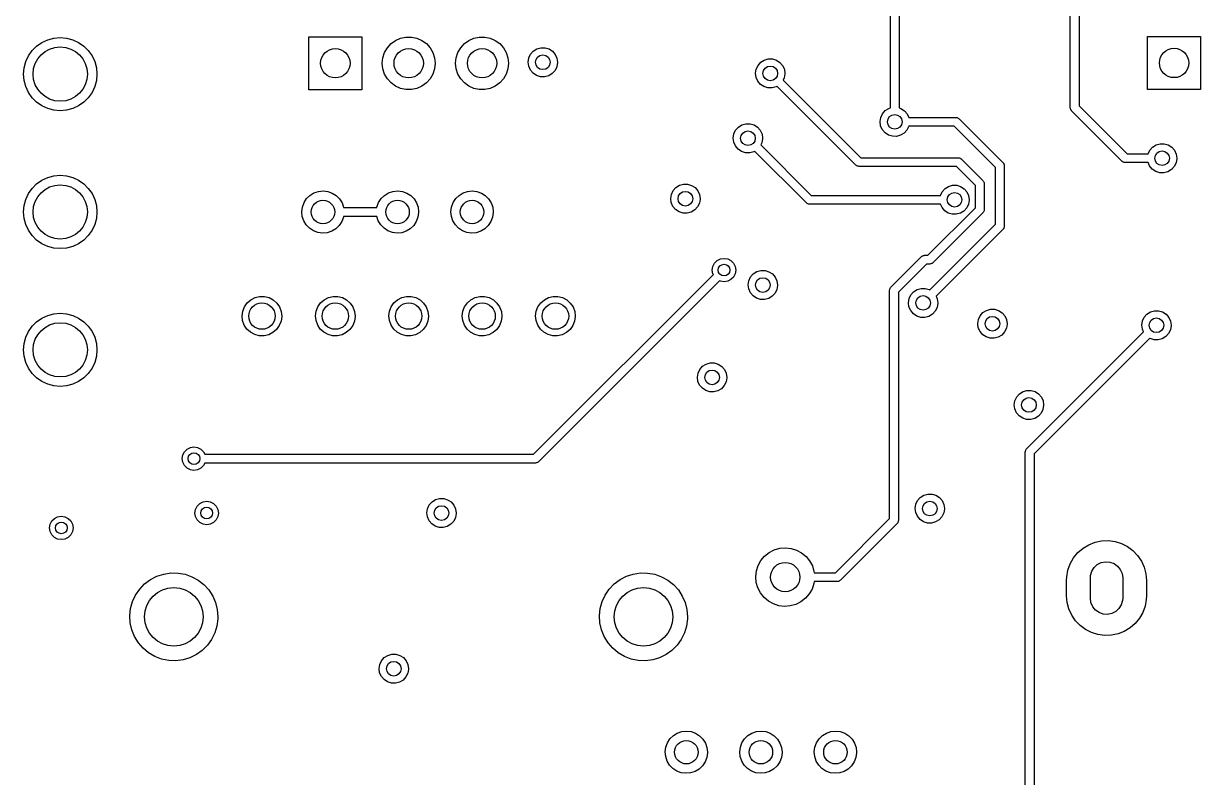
# Model space of a CAD drawing. Extents: x 74 to 207, y -143 to -33.
# Drawn here: x 99.27 to 139.37, y -113.26 to -87.56 of the extents above; entities that cross this region are included whole.
import ezdxf

# ---------------------------------------------------------------- set-up
doc = ezdxf.new("R2010")
doc.units = 0
doc.layers.add('BLACK', color=7, linetype='CONTINUOUS')

msp = doc.modelspace()

# ---------------------------------------------------------------- linework, layer by layer
at = {"layer": 'BLACK', "linetype": 'CONTINUOUS'}
for p, q in [((135.236, -84.1746), (135.236, -90.3655)), ((134.936, -90.4276), (134.936, -84.2367)), ((128.806, -90.4347), (128.806, -86.8285)), ((129.106, -86.7664), (129.106, -90.4348)), ((99.719, -88.3224), (99.8975, -88.1975)), ((99.8975, -88.1975), (100.095, -88.1054)), ((100.095, -88.1054), (100.305, -88.049)), ((100.305, -88.049), (100.522, -88.03)), ((100.522, -88.03), (100.74, -88.049)), ((100.74, -88.049), (100.95, -88.1054)), ((100.95, -88.1054), (101.147, -88.1975)), ((101.147, -88.1975), (101.326, -88.3224)), ((108.995, -89.81), (108.995, -88.01)), ((108.995, -88.01), (110.795, -88.01)), ((110.795, -88.01), (110.795, -89.81)), ((111.793, -88.2412), (111.945, -88.1306)), ((111.945, -88.1306), (112.117, -88.054)), ((112.117, -88.054), (112.301, -88.0149)), ((112.301, -88.0149), (112.489, -88.0149)), ((112.489, -88.0149), (112.673, -88.054)), ((112.673, -88.054), (112.845, -88.1306)), ((112.845, -88.1306), (112.997, -88.2412)), ((114.293, -88.2412), (114.445, -88.1306)), ((114.445, -88.1306), (114.617, -88.054)), ((114.617, -88.054), (114.801, -88.0149)), ((114.801, -88.0149), (114.989, -88.0149)), ((114.989, -88.0149), (115.173, -88.054)), ((115.173, -88.054), (115.345, -88.1306)), ((115.345, -88.1306), (115.497, -88.2412)), ((137.57, -89.8), (137.57, -88)), ((137.57, -88), (139.37, -88)), ((139.37, -88), (139.37, -89.8)), ((99.44, -88.655), (99.5649, -88.4765)), ((99.5649, -88.4765), (99.719, -88.3224)), ((101.326, -88.3224), (101.48, -88.4765)), ((101.48, -88.4765), (101.605, -88.655)), ((111.515, -88.7229), (111.573, -88.5439)), ((111.573, -88.5439), (111.667, -88.381)), ((111.667, -88.381), (111.793, -88.2412)), ((112.997, -88.2412), (113.123, -88.381)), ((113.123, -88.381), (113.217, -88.5439)), ((113.217, -88.5439), (113.275, -88.7229)), ((114.015, -88.7229), (114.073, -88.5439)), ((114.073, -88.5439), (114.167, -88.381)), ((114.167, -88.381), (114.293, -88.2412)), ((115.497, -88.2412), (115.623, -88.381)), ((115.623, -88.381), (115.717, -88.5439)), ((115.717, -88.5439), (115.775, -88.7229)), ((116.487, -88.7293), (116.548, -88.601)), ((116.548, -88.601), (116.641, -88.4947)), ((116.641, -88.4947), (116.761, -88.4191)), ((116.761, -88.4191), (116.898, -88.3801)), ((116.898, -88.3801), (117.039, -88.381)), ((117.039, -88.381), (117.175, -88.4216)), ((117.175, -88.4216), (117.294, -88.4987)), ((117.294, -88.4987), (117.387, -88.6061)), ((117.387, -88.6061), (117.445, -88.7352)), ((99.2915, -89.0629), (99.3479, -88.8525)), ((99.3479, -88.8525), (99.44, -88.655)), ((101.605, -88.655), (101.697, -88.8525)), ((101.697, -88.8525), (101.754, -89.0629)), ((111.495, -88.91), (111.515, -88.7229)), ((111.515, -89.0971), (111.495, -88.91)), ((113.275, -88.7229), (113.295, -88.91)), ((113.295, -88.91), (113.275, -89.0971)), ((113.995, -88.91), (114.015, -88.7229)), ((114.015, -89.0971), (113.995, -88.91)), ((115.775, -88.7229), (115.795, -88.91)), ((115.795, -88.91), (115.775, -89.0971)), ((116.465, -88.8694), (116.487, -88.7293)), ((116.484, -89.01), (116.465, -88.8694)), ((116.541, -89.1397), (116.484, -89.01)), ((117.465, -88.8877), (117.442, -89.0275)), ((117.445, -88.7352), (117.465, -88.8755)), ((117.465, -88.8755), (117.465, -88.8877)), ((124.236, -89.1094), (124.296, -88.9811)), ((124.296, -88.9811), (124.39, -88.8748)), ((124.39, -88.8748), (124.51, -88.7992)), ((124.51, -88.7992), (124.646, -88.7602)), ((124.646, -88.7602), (124.788, -88.7611)), ((124.788, -88.7611), (124.924, -88.8017)), ((124.924, -88.8017), (125.043, -88.8788)), ((125.043, -88.8788), (125.135, -88.9862)), ((125.135, -88.9862), (125.194, -89.1153)), ((99.2725, -89.28), (99.2915, -89.0629)), ((99.2915, -89.4971), (99.2725, -89.28)), ((101.754, -89.0629), (101.772, -89.28)), ((101.772, -89.28), (101.754, -89.4971)), ((111.573, -89.2761), (111.515, -89.0971)), ((111.667, -89.439), (111.573, -89.2761)), ((113.217, -89.2761), (113.123, -89.439)), ((113.275, -89.0971), (113.217, -89.2761)), ((114.073, -89.2761), (114.015, -89.0971)), ((114.167, -89.439), (114.073, -89.2761)), ((115.717, -89.2761), (115.623, -89.439)), ((115.775, -89.0971), (115.717, -89.2761)), ((116.632, -89.2482), (116.541, -89.1397)), ((116.75, -89.3268), (116.632, -89.2482)), ((116.885, -89.3691), (116.75, -89.3268)), ((117.027, -89.3717), (116.885, -89.3691)), ((117.164, -89.3344), (117.027, -89.3717)), ((117.285, -89.2602), (117.164, -89.3344)), ((117.38, -89.1551), (117.285, -89.2602)), ((117.442, -89.0275), (117.38, -89.1551)), ((124.214, -89.2495), (124.236, -89.1094)), ((124.232, -89.3901), (124.214, -89.2495)), ((124.29, -89.5198), (124.232, -89.3901)), ((125.19, -89.4076), (125.154, -89.4832)), ((125.214, -89.2678), (125.19, -89.4076)), ((125.194, -89.1153), (125.214, -89.2556)), ((125.214, -89.2556), (125.214, -89.2678)), ((99.3479, -89.7075), (99.2915, -89.4971)), ((99.44, -89.905), (99.3479, -89.7075)), ((101.697, -89.7075), (101.605, -89.905)), ((101.754, -89.4971), (101.697, -89.7075)), ((110.795, -89.81), (108.995, -89.81)), ((111.793, -89.5788), (111.667, -89.439)), ((111.945, -89.6894), (111.793, -89.5788)), ((112.117, -89.766), (111.945, -89.6894)), ((112.301, -89.8051), (112.117, -89.766)), ((112.489, -89.8051), (112.301, -89.8051)), ((112.673, -89.766), (112.489, -89.8051)), ((112.845, -89.6894), (112.673, -89.766)), ((112.997, -89.5788), (112.845, -89.6894)), ((113.123, -89.439), (112.997, -89.5788)), ((114.293, -89.5788), (114.167, -89.439)), ((114.445, -89.6894), (114.293, -89.5788)), ((114.617, -89.766), (114.445, -89.6894)), ((114.801, -89.8051), (114.617, -89.766)), ((114.989, -89.8051), (114.801, -89.8051)), ((115.173, -89.766), (114.989, -89.8051)), ((115.345, -89.6894), (115.173, -89.766)), ((115.497, -89.5788), (115.345, -89.6894)), ((115.623, -89.439), (115.497, -89.5788)), ((124.381, -89.6283), (124.29, -89.5198)), ((124.499, -89.7069), (124.381, -89.6283)), ((124.634, -89.7492), (124.499, -89.7069)), ((124.776, -89.7518), (124.634, -89.7492)), ((124.913, -89.7145), (124.776, -89.7518)), ((124.942, -89.6962), (124.913, -89.7145)), ((127.631, -92.3843), (124.942, -89.6962)), ((125.154, -89.4832), (127.799, -92.1282)), ((139.37, -89.8), (137.57, -89.8)), ((99.5649, -90.0835), (99.44, -89.905)), ((99.719, -90.2376), (99.5649, -90.0835)), ((101.48, -90.0835), (101.326, -90.2376)), ((101.605, -89.905), (101.48, -90.0835)), ((99.8975, -90.3625), (99.719, -90.2376)), ((100.095, -90.4546), (99.8975, -90.3625)), ((100.305, -90.511), (100.095, -90.4546)), ((100.522, -90.53), (100.305, -90.511)), ((100.74, -90.511), (100.522, -90.53)), ((100.95, -90.4546), (100.74, -90.511)), ((101.147, -90.3625), (100.95, -90.4546)), ((101.326, -90.2376), (101.147, -90.3625)), ((128.538, -90.6321), (128.632, -90.5258)), ((128.632, -90.5258), (128.752, -90.4502)), ((128.752, -90.4502), (128.806, -90.4347)), ((129.106, -90.4348), (129.166, -90.4527)), ((129.166, -90.4527), (129.284, -90.5298)), ((129.284, -90.5298), (129.377, -90.6372)), ((134.942, -90.4467), (134.936, -90.4276)), ((134.942, -90.4664), (134.942, -90.4467)), ((134.951, -90.4835), (134.942, -90.4664)), ((134.957, -90.5026), (134.951, -90.4835)), ((134.971, -90.5166), (134.957, -90.5026)), ((134.98, -90.5337), (134.971, -90.5166)), ((136.7, -92.2534), (134.98, -90.5337)), ((135.236, -90.3655), (136.868, -91.9973)), ((123.628, -91.0846), (123.748, -91.009)), ((123.748, -91.009), (123.884, -90.97)), ((123.884, -90.97), (124.026, -90.9709)), ((124.026, -90.9709), (124.162, -91.0115)), ((124.162, -91.0115), (124.281, -91.0886)), ((128.456, -90.9005), (128.478, -90.7604)), ((128.474, -91.0411), (128.456, -90.9005)), ((128.478, -90.7604), (128.538, -90.6321)), ((129.377, -90.6372), (129.431, -90.7566)), ((129.431, -90.7566), (131.039, -90.7566)), ((131.039, -90.7566), (131.058, -90.7617)), ((131.058, -90.7617), (131.077, -90.7617)), ((131.077, -90.7617), (131.095, -90.7716)), ((131.095, -90.7716), (131.114, -90.7767)), ((131.114, -90.7767), (131.128, -90.7907)), ((131.128, -90.7907), (131.145, -90.8005)), ((131.145, -90.8005), (132.643, -92.2991)), ((123.452, -91.4593), (123.474, -91.3192)), ((123.474, -91.3192), (123.534, -91.1909)), ((123.534, -91.1909), (123.628, -91.0846)), ((124.281, -91.0886), (124.373, -91.196)), ((124.373, -91.196), (124.432, -91.3251)), ((124.432, -91.3251), (124.452, -91.4654)), ((128.531, -91.1708), (128.474, -91.0411)), ((128.623, -91.2793), (128.531, -91.1708)), ((128.741, -91.3579), (128.623, -91.2793)), ((128.876, -91.4002), (128.741, -91.3579)), ((129.018, -91.4028), (128.876, -91.4002)), ((129.154, -91.3655), (129.018, -91.4028)), ((129.275, -91.2913), (129.154, -91.3655)), ((129.37, -91.1862), (129.275, -91.2913)), ((129.432, -91.0586), (129.37, -91.1862)), ((130.976, -91.0566), (129.432, -91.0566)), ((129.432, -91.0566), (129.432, -91.0586)), ((132.387, -92.4673), (130.976, -91.0566)), ((123.47, -91.5999), (123.452, -91.4593)), ((123.528, -91.7296), (123.47, -91.5999)), ((123.619, -91.8381), (123.528, -91.7296)), ((124.428, -91.6174), (124.392, -91.693)), ((124.392, -91.693), (126.112, -93.4132)), ((124.452, -91.4776), (124.428, -91.6174)), ((124.452, -91.4654), (124.452, -91.4776)), ((137.645, -91.8728), (137.739, -91.7666)), ((137.739, -91.7666), (137.859, -91.6909)), ((137.859, -91.6909), (137.995, -91.652)), ((137.995, -91.652), (138.137, -91.6528)), ((138.137, -91.6528), (138.273, -91.6935)), ((138.273, -91.6935), (138.392, -91.7706)), ((138.392, -91.7706), (138.484, -91.878)), ((123.737, -91.9167), (123.619, -91.8381)), ((123.872, -91.959), (123.737, -91.9167)), ((124.014, -91.9616), (123.872, -91.959)), ((124.151, -91.9243), (124.014, -91.9616)), ((124.18, -91.906), (124.151, -91.9243)), ((125.944, -93.6693), (124.18, -91.906)), ((127.799, -92.1282), (131.115, -92.1282)), ((131.115, -92.1282), (131.134, -92.1333)), ((131.134, -92.1333), (131.154, -92.1333)), ((131.154, -92.1333), (131.171, -92.1432)), ((131.171, -92.1432), (131.19, -92.1483)), ((131.19, -92.1483), (131.204, -92.1623)), ((131.204, -92.1623), (131.221, -92.1721)), ((131.221, -92.1721), (131.957, -92.9087)), ((136.868, -91.9973), (137.587, -91.9973)), ((137.587, -91.9973), (137.645, -91.8728)), ((138.484, -91.878), (138.543, -92.007)), ((138.563, -92.1596), (138.539, -92.2994)), ((138.543, -92.007), (138.563, -92.1473)), ((138.563, -92.1473), (138.563, -92.1596)), ((127.648, -92.3941), (127.631, -92.3843)), ((127.662, -92.4081), (127.648, -92.3941)), ((127.681, -92.4132), (127.662, -92.4081)), ((127.698, -92.4231), (127.681, -92.4132)), ((127.718, -92.4231), (127.698, -92.4231)), ((127.737, -92.4282), (127.718, -92.4231)), ((131.053, -92.4282), (127.737, -92.4282)), ((131.701, -93.0769), (131.053, -92.4282)), ((132.387, -94.4005), (132.387, -92.4673)), ((132.643, -92.2991), (132.653, -92.3162)), ((132.653, -92.3162), (132.667, -92.3302)), ((132.667, -92.3302), (132.672, -92.3493)), ((132.672, -92.3493), (132.682, -92.3664)), ((132.682, -92.3664), (132.682, -92.3861)), ((132.682, -92.3861), (132.687, -92.4052)), ((132.687, -92.4052), (132.687, -94.4626)), ((136.717, -92.2633), (136.7, -92.2534)), ((136.731, -92.2772), (136.717, -92.2633)), ((136.75, -92.2824), (136.731, -92.2772)), ((136.767, -92.2922), (136.75, -92.2824)), ((136.787, -92.2922), (136.767, -92.2922)), ((136.806, -92.2973), (136.787, -92.2922)), ((137.588, -92.2973), (136.806, -92.2973)), ((137.638, -92.4116), (137.588, -92.2973)), ((137.73, -92.5201), (137.638, -92.4116)), ((137.848, -92.5986), (137.73, -92.5201)), ((137.983, -92.6409), (137.848, -92.5986)), ((138.262, -92.6062), (138.125, -92.6435)), ((138.382, -92.532), (138.262, -92.6062)), ((138.477, -92.4269), (138.382, -92.532)), ((138.539, -92.2994), (138.477, -92.4269)), ((99.5649, -93.1765), (99.719, -93.0224)), ((99.719, -93.0224), (99.8975, -92.8975)), ((99.8975, -92.8975), (100.095, -92.8054)), ((100.095, -92.8054), (100.305, -92.749)), ((100.305, -92.749), (100.522, -92.73)), ((100.522, -92.73), (100.74, -92.749)), ((100.74, -92.749), (100.95, -92.8054)), ((100.95, -92.8054), (101.147, -92.8975)), ((101.147, -92.8975), (101.326, -93.0224)), ((101.326, -93.0224), (101.48, -93.1765)), ((131.957, -92.9087), (131.967, -92.9258)), ((131.967, -92.9258), (131.981, -92.9398)), ((131.981, -92.9398), (131.986, -92.9589)), ((131.986, -92.9589), (131.996, -92.976)), ((131.996, -92.976), (131.996, -92.9957)), ((131.996, -92.9957), (132.001, -93.0148)), ((132.001, -93.0148), (132.001, -93.9038)), ((138.125, -92.6435), (137.983, -92.6409)), ((99.3479, -93.5525), (99.44, -93.355)), ((99.44, -93.355), (99.5649, -93.1765)), ((101.48, -93.1765), (101.605, -93.355)), ((101.605, -93.355), (101.697, -93.5525)), ((108.916, -93.5249), (109.031, -93.4126)), ((109.031, -93.4126), (109.167, -93.3285)), ((109.167, -93.3285), (109.319, -93.2768)), ((109.319, -93.2768), (109.479, -93.26)), ((109.479, -93.26), (109.638, -93.279)), ((109.638, -93.279), (109.79, -93.3329)), ((109.79, -93.3329), (109.925, -93.4189)), ((109.925, -93.4189), (110.038, -93.5328)), ((111.456, -93.5249), (111.571, -93.4126)), ((111.571, -93.4126), (111.707, -93.3285)), ((111.707, -93.3285), (111.859, -93.2768)), ((111.859, -93.2768), (112.019, -93.26)), ((112.019, -93.26), (112.178, -93.279)), ((112.178, -93.279), (112.33, -93.3329)), ((112.33, -93.3329), (112.465, -93.4189)), ((112.465, -93.4189), (112.578, -93.5328)), ((113.996, -93.5249), (114.111, -93.4126)), ((114.111, -93.4126), (114.247, -93.3285)), ((114.247, -93.3285), (114.399, -93.2768)), ((114.399, -93.2768), (114.559, -93.26)), ((114.559, -93.26), (114.718, -93.279)), ((114.718, -93.279), (114.87, -93.3329)), ((114.87, -93.3329), (115.005, -93.4189)), ((115.005, -93.4189), (115.118, -93.5328)), ((121.321, -93.5204), (121.343, -93.3803)), ((121.343, -93.3803), (121.403, -93.252)), ((121.403, -93.252), (121.497, -93.1457)), ((121.497, -93.1457), (121.617, -93.0701)), ((121.617, -93.0701), (121.753, -93.0311)), ((121.753, -93.0311), (121.895, -93.032)), ((121.895, -93.032), (122.031, -93.0726)), ((122.031, -93.0726), (122.15, -93.1497)), ((122.15, -93.1497), (122.242, -93.2571)), ((122.242, -93.2571), (122.301, -93.3862)), ((122.301, -93.3862), (122.321, -93.5265)), ((126.112, -93.4132), (130.514, -93.4132)), ((130.514, -93.4132), (130.573, -93.2887)), ((130.573, -93.2887), (130.667, -93.1824)), ((130.667, -93.1824), (130.786, -93.1068)), ((130.786, -93.1068), (130.923, -93.0678)), ((130.923, -93.0678), (131.065, -93.0687)), ((131.065, -93.0687), (131.2, -93.1093)), ((131.2, -93.1093), (131.319, -93.1864)), ((131.319, -93.1864), (131.412, -93.2938)), ((131.412, -93.2938), (131.471, -93.4229)), ((131.471, -93.4229), (131.491, -93.5632)), ((131.701, -93.8417), (131.701, -93.0769)), ((99.2725, -93.98), (99.2915, -93.7629)), ((99.2915, -93.7629), (99.3479, -93.5525)), ((101.697, -93.5525), (101.754, -93.7629)), ((101.754, -93.7629), (101.772, -93.98)), ((108.754, -93.9699), (108.774, -93.8107)), ((108.774, -93.8107), (108.829, -93.6599)), ((108.829, -93.6599), (108.916, -93.5249)), ((110.038, -93.5328), (110.123, -93.6689)), ((110.123, -93.6689), (110.176, -93.8205)), ((110.176, -93.8205), (110.177, -93.83)), ((111.312, -93.83), (111.314, -93.8107)), ((111.314, -93.8107), (111.369, -93.6599)), ((111.369, -93.6599), (111.456, -93.5249)), ((112.578, -93.5328), (112.663, -93.6689)), ((112.663, -93.6689), (112.716, -93.8205)), ((112.716, -93.8205), (112.734, -93.98)), ((113.834, -93.9699), (113.854, -93.8107)), ((113.854, -93.8107), (113.909, -93.6599)), ((113.909, -93.6599), (113.996, -93.5249)), ((115.118, -93.5328), (115.203, -93.6689)), ((115.203, -93.6689), (115.256, -93.8205)), ((115.256, -93.8205), (115.274, -93.98)), ((121.339, -93.661), (121.321, -93.5204)), ((121.397, -93.7907), (121.339, -93.661)), ((121.488, -93.8992), (121.397, -93.7907)), ((122.236, -93.8061), (122.14, -93.9112)), ((122.297, -93.6785), (122.236, -93.8061)), ((122.321, -93.5387), (122.297, -93.6785)), ((122.321, -93.5265), (122.321, -93.5387)), ((125.961, -93.6791), (125.944, -93.6693)), ((125.975, -93.6931), (125.961, -93.6791)), ((125.994, -93.6982), (125.975, -93.6931)), ((126.011, -93.7081), (125.994, -93.6982)), ((126.031, -93.7081), (126.011, -93.7081)), ((126.05, -93.7132), (126.031, -93.7081)), ((130.516, -93.7132), (126.05, -93.7132)), ((130.566, -93.8274), (130.516, -93.7132)), ((130.657, -93.9359), (130.566, -93.8274)), ((131.467, -93.7152), (131.405, -93.8428)), ((131.49, -93.5754), (131.467, -93.7152)), ((131.491, -93.5632), (131.49, -93.5754)), ((99.2915, -94.1971), (99.2725, -93.98)), ((99.3479, -94.4075), (99.2915, -94.1971)), ((101.754, -94.1971), (101.697, -94.4075)), ((101.772, -93.98), (101.754, -94.1971)), ((108.77, -94.1297), (108.754, -93.9699)), ((108.82, -94.282), (108.77, -94.1297)), ((110.171, -94.1591), (110.114, -94.3091)), ((110.175, -94.13), (110.171, -94.1591)), ((111.31, -94.13), (110.175, -94.13)), ((110.177, -93.83), (111.312, -93.83)), ((111.36, -94.282), (111.31, -94.13)), ((112.711, -94.1591), (112.654, -94.3091)), ((112.734, -94.0001), (112.711, -94.1591)), ((112.734, -93.98), (112.734, -94.0001)), ((113.85, -94.1297), (113.834, -93.9699)), ((113.9, -94.282), (113.85, -94.1297)), ((115.251, -94.1591), (115.194, -94.3091)), ((115.274, -94.0001), (115.251, -94.1591)), ((115.274, -93.98), (115.274, -94.0001)), ((121.606, -93.9778), (121.488, -93.8992)), ((121.741, -94.0201), (121.606, -93.9778)), ((121.883, -94.0227), (121.741, -94.0201)), ((122.02, -93.9854), (121.883, -94.0227)), ((122.14, -93.9112), (122.02, -93.9854)), ((130.087, -95.4556), (131.701, -93.8417)), ((131.957, -94.0099), (130.256, -95.7117)), ((130.775, -94.0145), (130.657, -93.9359)), ((130.911, -94.0568), (130.775, -94.0145)), ((131.052, -94.0594), (130.911, -94.0568)), ((131.189, -94.0221), (131.052, -94.0594)), ((131.31, -93.9479), (131.189, -94.0221)), ((131.405, -93.8428), (131.31, -93.9479)), ((131.967, -93.9928), (131.957, -94.0099)), ((131.981, -93.9788), (131.967, -93.9928)), ((131.986, -93.9597), (131.981, -93.9788)), ((131.996, -93.9426), (131.986, -93.9597)), ((132.001, -93.9038), (131.996, -93.9229)), ((131.996, -93.9229), (131.996, -93.9426)), ((99.44, -94.605), (99.3479, -94.4075)), ((99.5649, -94.7835), (99.44, -94.605)), ((101.605, -94.605), (101.48, -94.7835)), ((101.697, -94.4075), (101.605, -94.605)), ((108.904, -94.4193), (108.82, -94.282)), ((109.015, -94.5348), (108.904, -94.4193)), ((109.149, -94.6227), (109.015, -94.5348)), ((109.3, -94.6786), (109.149, -94.6227)), ((109.909, -94.5535), (109.771, -94.6357)), ((110.026, -94.4428), (109.909, -94.5535)), ((110.114, -94.3091), (110.026, -94.4428)), ((111.444, -94.4193), (111.36, -94.282)), ((111.555, -94.5348), (111.444, -94.4193)), ((111.689, -94.6227), (111.555, -94.5348)), ((111.84, -94.6786), (111.689, -94.6227)), ((112.449, -94.5535), (112.311, -94.6357)), ((112.566, -94.4428), (112.449, -94.5535)), ((112.654, -94.3091), (112.566, -94.4428)), ((113.984, -94.4193), (113.9, -94.282)), ((114.095, -94.5348), (113.984, -94.4193)), ((114.229, -94.6227), (114.095, -94.5348)), ((114.38, -94.6786), (114.229, -94.6227)), ((114.989, -94.5535), (114.851, -94.6357)), ((115.106, -94.4428), (114.989, -94.5535)), ((115.194, -94.3091), (115.106, -94.4428)), ((130.15, -96.6375), (132.387, -94.4005)), ((132.643, -94.5687), (130.361, -96.8509)), ((132.653, -94.5516), (132.643, -94.5687)), ((132.667, -94.5376), (132.653, -94.5516)), ((132.672, -94.5185), (132.667, -94.5376)), ((132.682, -94.5014), (132.672, -94.5185)), ((132.687, -94.4626), (132.682, -94.4817)), ((132.682, -94.4817), (132.682, -94.5014)), ((99.719, -94.9376), (99.5649, -94.7835)), ((99.8975, -95.0625), (99.719, -94.9376)), ((101.326, -94.9376), (101.147, -95.0625)), ((101.48, -94.7835), (101.326, -94.9376)), ((109.459, -94.6998), (109.3, -94.6786)), ((109.619, -94.6853), (109.459, -94.6998)), ((109.771, -94.6357), (109.619, -94.6853)), ((111.999, -94.6998), (111.84, -94.6786)), ((112.159, -94.6853), (111.999, -94.6998)), ((112.311, -94.6357), (112.159, -94.6853)), ((114.539, -94.6998), (114.38, -94.6786)), ((114.699, -94.6853), (114.539, -94.6998)), ((114.851, -94.6357), (114.699, -94.6853)), ((100.095, -95.1546), (99.8975, -95.0625)), ((100.305, -95.211), (100.095, -95.1546)), ((100.522, -95.23), (100.305, -95.211)), ((100.74, -95.211), (100.522, -95.23)), ((100.95, -95.1546), (100.74, -95.211)), ((101.147, -95.0625), (100.95, -95.1546)), ((122.759, -95.8376), (122.816, -95.7261)), ((122.816, -95.7261), (122.904, -95.6376)), ((122.904, -95.6376), (123.016, -95.5808)), ((123.016, -95.5808), (123.139, -95.5612)), ((123.139, -95.5612), (123.263, -95.5808)), ((123.263, -95.5808), (123.374, -95.6376)), ((123.374, -95.6376), (123.463, -95.7261)), ((123.463, -95.7261), (123.52, -95.8376)), ((128.824, -96.5409), (129.866, -95.4995)), ((130.034, -95.7556), (129.08, -96.7091)), ((129.866, -95.4995), (129.883, -95.4897)), ((129.883, -95.4897), (129.897, -95.4757)), ((129.897, -95.4757), (129.916, -95.4706)), ((129.916, -95.4706), (129.933, -95.4607)), ((129.933, -95.4607), (129.953, -95.4607)), ((129.953, -95.4607), (129.972, -95.4556)), ((129.972, -95.4556), (130.087, -95.4556)), ((130.15, -95.7556), (130.034, -95.7556)), ((130.169, -95.7505), (130.15, -95.7556)), ((130.188, -95.7505), (130.169, -95.7505)), ((130.206, -95.7406), (130.188, -95.7505)), ((130.225, -95.7355), (130.206, -95.7406)), ((130.239, -95.7215), (130.225, -95.7355)), ((130.256, -95.7117), (130.239, -95.7215)), ((116.651, -102.237), (122.774, -96.1144)), ((122.739, -95.9612), (122.759, -95.8376)), ((122.759, -96.0848), (122.739, -95.9612)), ((122.774, -96.1144), (122.759, -96.0848)), ((123.463, -96.1963), (123.374, -96.2848)), ((123.52, -96.0848), (123.463, -96.1963)), ((123.52, -95.8376), (123.539, -95.9612)), ((123.539, -95.9612), (123.52, -96.0848)), ((123.982, -96.323), (124.042, -96.1947)), ((124.042, -96.1947), (124.136, -96.0884)), ((124.136, -96.0884), (124.256, -96.0128)), ((124.256, -96.0128), (124.392, -95.9738)), ((124.392, -95.9738), (124.534, -95.9747)), ((124.534, -95.9747), (124.67, -96.0153)), ((124.67, -96.0153), (124.789, -96.0924)), ((124.789, -96.0924), (124.881, -96.1998)), ((124.881, -96.1998), (124.94, -96.3289)), ((122.986, -96.3265), (116.819, -102.493)), ((123.016, -96.3416), (122.986, -96.3265)), ((123.139, -96.3612), (123.016, -96.3416)), ((123.263, -96.3416), (123.139, -96.3612)), ((123.374, -96.2848), (123.263, -96.3416)), ((123.96, -96.4631), (123.982, -96.323)), ((123.978, -96.6037), (123.96, -96.4631)), ((124.036, -96.7334), (123.978, -96.6037)), ((124.936, -96.6212), (124.875, -96.7488)), ((124.96, -96.4814), (124.936, -96.6212)), ((124.94, -96.3289), (124.96, -96.4692)), ((124.96, -96.4692), (124.96, -96.4814)), ((128.78, -96.647), (128.786, -96.6279)), ((128.786, -96.6082), (128.795, -96.5911)), ((128.786, -96.6279), (128.786, -96.6082)), ((128.795, -96.5911), (128.8, -96.572)), ((128.8, -96.572), (128.814, -96.558)), ((128.814, -96.558), (128.824, -96.5409)), ((129.597, -96.698), (129.717, -96.6224)), ((129.717, -96.6224), (129.853, -96.5834)), ((129.853, -96.5834), (129.995, -96.5843)), ((129.995, -96.5843), (130.131, -96.6249)), ((130.131, -96.6249), (130.15, -96.6375)), ((106.893, -97.0783), (107.016, -96.9717)), ((107.016, -96.9717), (107.16, -96.8973)), ((107.16, -96.8973), (107.317, -96.8595)), ((107.317, -96.8595), (107.48, -96.8603)), ((107.48, -96.8603), (107.637, -96.8998)), ((107.637, -96.8998), (107.78, -96.9757)), ((107.78, -96.9757), (107.901, -97.0836)), ((109.393, -97.0783), (109.516, -96.9717)), ((109.516, -96.9717), (109.66, -96.8973)), ((109.66, -96.8973), (109.817, -96.8595)), ((109.817, -96.8595), (109.98, -96.8603)), ((109.98, -96.8603), (110.137, -96.8998)), ((110.137, -96.8998), (110.28, -96.9757)), ((110.28, -96.9757), (110.401, -97.0836)), ((111.893, -97.0783), (112.016, -96.9717)), ((112.016, -96.9717), (112.16, -96.8973)), ((112.16, -96.8973), (112.317, -96.8595)), ((112.317, -96.8595), (112.48, -96.8603)), ((112.48, -96.8603), (112.637, -96.8998)), ((112.637, -96.8998), (112.78, -96.9757)), ((112.78, -96.9757), (112.901, -97.0836)), ((114.393, -97.0783), (114.516, -96.9717)), ((114.516, -96.9717), (114.66, -96.8973)), ((114.66, -96.8973), (114.817, -96.8595)), ((114.817, -96.8595), (114.98, -96.8603)), ((114.98, -96.8603), (115.137, -96.8998)), ((115.137, -96.8998), (115.28, -96.9757)), ((115.28, -96.9757), (115.401, -97.0836)), ((116.893, -97.0783), (117.016, -96.9717)), ((117.016, -96.9717), (117.16, -96.8973)), ((117.16, -96.8973), (117.317, -96.8595)), ((117.317, -96.8595), (117.48, -96.8603)), ((117.48, -96.8603), (117.637, -96.8998)), ((117.637, -96.8998), (117.78, -96.9757)), ((117.78, -96.9757), (117.901, -97.0836)), ((124.127, -96.8419), (124.036, -96.7334)), ((124.245, -96.9205), (124.127, -96.8419)), ((124.38, -96.9628), (124.245, -96.9205)), ((124.522, -96.9654), (124.38, -96.9628)), ((124.659, -96.9281), (124.522, -96.9654)), ((124.779, -96.8539), (124.659, -96.9281)), ((124.875, -96.7488), (124.779, -96.8539)), ((128.78, -104.433), (128.78, -96.647)), ((129.08, -96.7091), (129.08, -104.496)), ((129.421, -97.0727), (129.443, -96.9326)), ((129.443, -96.9326), (129.503, -96.8043)), ((129.503, -96.8043), (129.597, -96.698)), ((130.361, -96.8509), (130.401, -96.9385)), ((130.401, -96.9385), (130.421, -97.0788)), ((100.305, -97.449), (100.522, -97.43)), ((100.522, -97.43), (100.74, -97.449)), ((106.72, -97.5229), (106.741, -97.3621)), ((106.741, -97.3621), (106.8, -97.211)), ((106.8, -97.211), (106.893, -97.0783)), ((107.901, -97.0836), (107.993, -97.2173)), ((107.993, -97.2173), (108.051, -97.369)), ((108.051, -97.369), (108.07, -97.53)), ((109.22, -97.5229), (109.241, -97.3621)), ((109.241, -97.3621), (109.3, -97.211)), ((109.3, -97.211), (109.393, -97.0783)), ((110.401, -97.0836), (110.493, -97.2173)), ((110.493, -97.2173), (110.551, -97.369)), ((110.551, -97.369), (110.57, -97.53)), ((111.72, -97.5229), (111.741, -97.3621)), ((111.741, -97.3621), (111.8, -97.211)), ((111.8, -97.211), (111.893, -97.0783)), ((112.901, -97.0836), (112.993, -97.2173)), ((112.993, -97.2173), (113.051, -97.369)), ((113.051, -97.369), (113.07, -97.53)), ((114.22, -97.5229), (114.241, -97.3621)), ((114.241, -97.3621), (114.3, -97.211)), ((114.3, -97.211), (114.393, -97.0783)), ((115.401, -97.0836), (115.493, -97.2173)), ((115.493, -97.2173), (115.551, -97.369)), ((115.551, -97.369), (115.57, -97.53)), ((116.72, -97.5229), (116.741, -97.3621)), ((116.741, -97.3621), (116.8, -97.211)), ((116.8, -97.211), (116.893, -97.0783)), ((117.901, -97.0836), (117.993, -97.2173)), ((117.993, -97.2173), (118.051, -97.369)), ((118.051, -97.369), (118.07, -97.53)), ((129.439, -97.2133), (129.421, -97.0727)), ((129.497, -97.343), (129.439, -97.2133)), ((129.588, -97.4515), (129.497, -97.343)), ((130.336, -97.3584), (130.24, -97.4635)), ((130.397, -97.2308), (130.336, -97.3584)), ((130.421, -97.091), (130.397, -97.2308)), ((130.421, -97.0788), (130.421, -97.091)), ((131.865, -97.5155), (131.959, -97.4092)), ((131.959, -97.4092), (132.079, -97.3336)), ((132.079, -97.3336), (132.215, -97.2946)), ((132.215, -97.2946), (132.357, -97.2955)), ((132.357, -97.2955), (132.493, -97.3361)), ((132.493, -97.3361), (132.612, -97.4132)), ((132.612, -97.4132), (132.704, -97.5206)), ((137.547, -97.46), (137.667, -97.3844)), ((137.667, -97.3844), (137.803, -97.3454)), ((137.803, -97.3454), (137.945, -97.3463)), ((137.945, -97.3463), (138.081, -97.3869)), ((138.081, -97.3869), (138.2, -97.464)), ((99.5649, -97.8765), (99.719, -97.7224)), ((99.719, -97.7224), (99.8975, -97.5975)), ((99.8975, -97.5975), (100.095, -97.5054)), ((100.095, -97.5054), (100.305, -97.449)), ((100.74, -97.449), (100.95, -97.5054)), ((100.95, -97.5054), (101.147, -97.5975)), ((101.147, -97.5975), (101.326, -97.7224)), ((101.326, -97.7224), (101.48, -97.8765)), ((106.738, -97.6841), (106.72, -97.5229)), ((106.794, -97.8364), (106.738, -97.6841)), ((106.884, -97.9711), (106.794, -97.8364)), ((108.047, -97.7047), (107.987, -97.8552)), ((108.07, -97.5441), (108.047, -97.7047)), ((108.07, -97.53), (108.07, -97.5441)), ((109.238, -97.6841), (109.22, -97.5229)), ((109.294, -97.8364), (109.238, -97.6841)), ((109.384, -97.9711), (109.294, -97.8364)), ((110.547, -97.7047), (110.487, -97.8552)), ((110.57, -97.5441), (110.547, -97.7047)), ((110.57, -97.53), (110.57, -97.5441)), ((111.738, -97.6841), (111.72, -97.5229)), ((111.794, -97.8364), (111.738, -97.6841)), ((111.884, -97.9711), (111.794, -97.8364)), ((113.047, -97.7047), (112.987, -97.8552)), ((113.07, -97.5441), (113.047, -97.7047)), ((113.07, -97.53), (113.07, -97.5441)), ((114.238, -97.6841), (114.22, -97.5229)), ((114.294, -97.8364), (114.238, -97.6841)), ((114.384, -97.9711), (114.294, -97.8364)), ((115.547, -97.7047), (115.487, -97.8552)), ((115.57, -97.5441), (115.547, -97.7047)), ((115.57, -97.53), (115.57, -97.5441)), ((116.738, -97.6841), (116.72, -97.5229)), ((116.794, -97.8364), (116.738, -97.6841)), ((116.884, -97.9711), (116.794, -97.8364)), ((118.047, -97.7047), (117.987, -97.8552)), ((118.07, -97.5441), (118.047, -97.7047)), ((118.07, -97.53), (118.07, -97.5441)), ((129.706, -97.5301), (129.588, -97.4515)), ((129.841, -97.5724), (129.706, -97.5301)), ((129.983, -97.575), (129.841, -97.5724)), ((130.12, -97.5377), (129.983, -97.575)), ((130.24, -97.4635), (130.12, -97.5377)), ((131.783, -97.7839), (131.805, -97.6438)), ((131.802, -97.9245), (131.783, -97.7839)), ((131.805, -97.6438), (131.865, -97.5155)), ((132.704, -97.5206), (132.763, -97.6497)), ((132.783, -97.8022), (132.76, -97.942)), ((132.763, -97.6497), (132.783, -97.79)), ((132.783, -97.79), (132.783, -97.8022)), ((137.371, -97.8347), (137.393, -97.6946)), ((137.39, -97.9753), (137.371, -97.8347)), ((137.393, -97.6946), (137.453, -97.5663)), ((137.453, -97.5663), (137.547, -97.46)), ((138.2, -97.464), (138.292, -97.5714)), ((138.292, -97.5714), (138.351, -97.7005)), ((138.351, -97.7005), (138.371, -97.8408)), ((99.3479, -98.2525), (99.44, -98.055)), ((99.44, -98.055), (99.5649, -97.8765)), ((101.48, -97.8765), (101.605, -98.055)), ((101.605, -98.055), (101.697, -98.2525)), ((107.004, -98.0802), (106.884, -97.9711)), ((107.147, -98.1576), (107.004, -98.0802)), ((107.303, -98.1988), (107.147, -98.1576)), ((107.466, -98.2013), (107.303, -98.1988)), ((107.624, -98.1651), (107.466, -98.2013)), ((107.769, -98.0922), (107.624, -98.1651)), ((107.892, -97.9869), (107.769, -98.0922)), ((107.987, -97.8552), (107.892, -97.9869)), ((109.504, -98.0802), (109.384, -97.9711)), ((109.647, -98.1576), (109.504, -98.0802)), ((109.803, -98.1988), (109.647, -98.1576)), ((109.966, -98.2013), (109.803, -98.1988)), ((110.124, -98.1651), (109.966, -98.2013)), ((110.269, -98.0922), (110.124, -98.1651)), ((110.392, -97.9869), (110.269, -98.0922)), ((110.487, -97.8552), (110.392, -97.9869)), ((112.004, -98.0802), (111.884, -97.9711)), ((112.147, -98.1576), (112.004, -98.0802)), ((112.303, -98.1988), (112.147, -98.1576)), ((112.466, -98.2013), (112.303, -98.1988)), ((112.624, -98.1651), (112.466, -98.2013)), ((112.769, -98.0922), (112.624, -98.1651)), ((112.892, -97.9869), (112.769, -98.0922)), ((112.987, -97.8552), (112.892, -97.9869)), ((114.504, -98.0802), (114.384, -97.9711)), ((114.647, -98.1576), (114.504, -98.0802)), ((114.803, -98.1988), (114.647, -98.1576)), ((114.966, -98.2013), (114.803, -98.1988)), ((115.124, -98.1651), (114.966, -98.2013)), ((115.269, -98.0922), (115.124, -98.1651)), ((115.392, -97.9869), (115.269, -98.0922)), ((115.487, -97.8552), (115.392, -97.9869)), ((117.004, -98.0802), (116.884, -97.9711)), ((117.147, -98.1576), (117.004, -98.0802)), ((117.303, -98.1988), (117.147, -98.1576)), ((117.466, -98.2013), (117.303, -98.1988)), ((117.624, -98.1651), (117.466, -98.2013)), ((117.769, -98.0922), (117.624, -98.1651)), ((117.892, -97.9869), (117.769, -98.0922)), ((117.987, -97.8552), (117.892, -97.9869)), ((131.859, -98.0542), (131.802, -97.9245)), ((131.95, -98.1627), (131.859, -98.0542)), ((132.068, -98.2413), (131.95, -98.1627)), ((132.603, -98.1747), (132.482, -98.2489)), ((132.698, -98.0696), (132.603, -98.1747)), ((132.76, -97.942), (132.698, -98.0696)), ((133.447, -102.053), (137.431, -98.069)), ((137.431, -98.069), (137.39, -97.9753)), ((138.191, -98.2255), (138.07, -98.2997)), ((138.286, -98.1204), (138.191, -98.2255)), ((138.348, -97.9928), (138.286, -98.1204)), ((138.371, -97.853), (138.348, -97.9928)), ((138.371, -97.8408), (138.371, -97.853)), ((99.2725, -98.68), (99.2915, -98.4629)), ((99.2915, -98.4629), (99.3479, -98.2525)), ((101.697, -98.2525), (101.754, -98.4629)), ((101.754, -98.4629), (101.772, -98.68)), ((132.203, -98.2836), (132.068, -98.2413)), ((132.345, -98.2862), (132.203, -98.2836)), ((132.482, -98.2489), (132.345, -98.2862)), ((137.642, -98.2825), (133.703, -102.221)), ((137.656, -98.2921), (137.642, -98.2825)), ((137.791, -98.3344), (137.656, -98.2921)), ((137.933, -98.337), (137.791, -98.3344)), ((138.07, -98.2997), (137.933, -98.337)), ((99.2915, -98.8971), (99.2725, -98.68)), ((99.3479, -99.1075), (99.2915, -98.8971)), ((101.754, -98.8971), (101.697, -99.1075)), ((101.772, -98.68), (101.754, -98.8971)), ((99.44, -99.305), (99.3479, -99.1075)), ((99.5649, -99.4835), (99.44, -99.305)), ((101.605, -99.305), (101.48, -99.4835)), ((101.697, -99.1075), (101.605, -99.305)), ((122.255, -99.4726), (122.315, -99.3443)), ((122.315, -99.3443), (122.409, -99.238)), ((122.409, -99.238), (122.529, -99.1624)), ((122.529, -99.1624), (122.665, -99.1234)), ((122.665, -99.1234), (122.807, -99.1243)), ((122.807, -99.1243), (122.943, -99.1649)), ((122.943, -99.1649), (123.061, -99.242)), ((123.061, -99.242), (123.154, -99.3494)), ((123.154, -99.3494), (123.213, -99.4785)), ((99.719, -99.6376), (99.5649, -99.4835)), ((99.8975, -99.7625), (99.719, -99.6376)), ((100.095, -99.8546), (99.8975, -99.7625)), ((101.147, -99.7625), (100.95, -99.8546)), ((101.326, -99.6376), (101.147, -99.7625)), ((101.48, -99.4835), (101.326, -99.6376)), ((122.233, -99.6127), (122.255, -99.4726)), ((122.251, -99.7533), (122.233, -99.6127)), ((122.308, -99.883), (122.251, -99.7533)), ((123.209, -99.7708), (123.147, -99.8984)), ((123.233, -99.631), (123.209, -99.7708)), ((123.213, -99.4785), (123.233, -99.6188)), ((123.233, -99.6188), (123.233, -99.631)), ((100.305, -99.911), (100.095, -99.8546)), ((100.522, -99.93), (100.305, -99.911)), ((100.74, -99.911), (100.522, -99.93)), ((100.95, -99.8546), (100.74, -99.911)), ((122.4, -99.9915), (122.308, -99.883)), ((122.518, -100.07), (122.4, -99.9915)), ((122.653, -100.112), (122.518, -100.07)), ((122.795, -100.115), (122.653, -100.112)), ((122.931, -100.078), (122.795, -100.115)), ((123.052, -100.004), (122.931, -100.078)), ((123.147, -99.8984), (123.052, -100.004)), ((133.11, -100.284), (133.204, -100.178)), ((133.204, -100.178), (133.324, -100.102)), ((133.324, -100.102), (133.46, -100.063)), ((133.46, -100.063), (133.602, -100.064)), ((133.602, -100.064), (133.738, -100.105)), ((133.738, -100.105), (133.856, -100.182)), ((133.856, -100.182), (133.949, -100.289)), ((133.028, -100.552), (133.05, -100.412)), ((133.046, -100.693), (133.028, -100.552)), ((133.05, -100.412), (133.11, -100.284)), ((133.949, -100.289), (134.008, -100.418)), ((134.028, -100.571), (134.004, -100.711)), ((134.008, -100.418), (134.028, -100.559)), ((134.028, -100.559), (134.028, -100.571)), ((133.103, -100.823), (133.046, -100.693)), ((133.195, -100.931), (133.103, -100.823)), ((133.313, -101.01), (133.195, -100.931)), ((133.448, -101.052), (133.313, -101.01)), ((133.726, -101.017), (133.59, -101.055)), ((133.847, -100.943), (133.726, -101.017)), ((133.942, -100.838), (133.847, -100.943)), ((134.004, -100.711), (133.942, -100.838)), ((133.59, -101.055), (133.448, -101.052)), ((104.699, -102.264), (104.756, -102.152)), ((104.756, -102.152), (104.845, -102.064)), ((104.845, -102.064), (104.956, -102.007)), ((104.956, -102.007), (105.08, -101.987)), ((105.08, -101.987), (105.203, -102.007)), ((105.203, -102.007), (105.315, -102.064)), ((105.315, -102.064), (105.403, -102.152)), ((105.403, -102.152), (105.447, -102.237)), ((105.447, -102.237), (116.651, -102.237)), ((133.403, -102.159), (133.408, -102.14)), ((133.403, -114.96), (133.403, -102.159)), ((133.408, -102.12), (133.418, -102.103)), ((133.408, -102.14), (133.408, -102.12)), ((133.418, -102.103), (133.423, -102.084)), ((133.423, -102.084), (133.437, -102.07)), ((133.437, -102.07), (133.447, -102.053)), ((133.703, -102.221), (133.703, -114.898)), ((104.68, -102.387), (104.699, -102.264)), ((104.699, -102.511), (104.68, -102.387)), ((104.756, -102.623), (104.699, -102.511)), ((104.845, -102.711), (104.756, -102.623)), ((105.403, -102.623), (105.315, -102.711)), ((105.447, -102.537), (105.403, -102.623)), ((116.713, -102.537), (105.447, -102.537)), ((116.732, -102.532), (116.713, -102.537)), ((116.752, -102.532), (116.732, -102.532)), ((116.769, -102.522), (116.752, -102.532)), ((116.788, -102.517), (116.769, -102.522)), ((116.802, -102.503), (116.788, -102.517)), ((116.819, -102.493), (116.802, -102.503)), ((104.956, -102.768), (104.845, -102.711)), ((105.08, -102.787), (104.956, -102.768)), ((105.203, -102.768), (105.08, -102.787)), ((105.315, -102.711), (105.203, -102.768)), ((105.388, -103.861), (105.512, -103.842)), ((105.512, -103.842), (105.635, -103.861)), ((113.189, -103.861), (113.308, -103.785)), ((113.308, -103.785), (113.445, -103.746)), ((113.445, -103.746), (113.587, -103.747)), ((113.587, -103.747), (113.722, -103.788)), ((113.722, -103.788), (113.841, -103.865)), ((129.671, -103.943), (129.732, -103.815)), ((129.732, -103.815), (129.826, -103.708)), ((129.826, -103.708), (129.945, -103.633)), ((129.945, -103.633), (130.082, -103.594)), ((130.082, -103.594), (130.224, -103.595)), ((130.224, -103.595), (130.359, -103.635)), ((130.359, -103.635), (130.478, -103.712)), ((130.478, -103.712), (130.571, -103.82)), ((130.571, -103.82), (130.63, -103.949)), ((105.112, -104.242), (105.131, -104.118)), ((105.131, -104.365), (105.112, -104.242)), ((105.131, -104.118), (105.188, -104.006)), ((105.188, -104.006), (105.276, -103.918)), ((105.276, -103.918), (105.388, -103.861)), ((105.635, -103.861), (105.747, -103.918)), ((105.747, -103.918), (105.835, -104.006)), ((105.835, -104.006), (105.892, -104.118)), ((105.892, -104.118), (105.912, -104.242)), ((105.912, -104.242), (105.892, -104.365)), ((113.013, -104.235), (113.034, -104.095)), ((113.031, -104.376), (113.013, -104.235)), ((113.034, -104.095), (113.095, -103.967)), ((113.095, -103.967), (113.189, -103.861)), ((113.841, -103.865), (113.934, -103.972)), ((113.934, -103.972), (113.993, -104.101)), ((113.993, -104.101), (114.013, -104.242)), ((114.013, -104.242), (114.012, -104.254)), ((129.65, -104.083), (129.671, -103.943)), ((129.668, -104.224), (129.65, -104.083)), ((129.725, -104.353), (129.668, -104.224)), ((130.626, -104.241), (130.564, -104.369)), ((130.649, -104.101), (130.626, -104.241)), ((130.63, -103.949), (130.65, -104.089)), ((130.65, -104.089), (130.649, -104.101)), ((100.159, -104.75), (100.178, -104.626)), ((100.178, -104.626), (100.235, -104.514)), ((100.235, -104.514), (100.323, -104.426)), ((100.323, -104.426), (100.435, -104.369)), ((100.435, -104.369), (100.559, -104.35)), ((100.559, -104.35), (100.682, -104.369)), ((100.682, -104.369), (100.794, -104.426)), ((100.794, -104.426), (100.882, -104.514)), ((100.882, -104.514), (100.939, -104.626)), ((100.939, -104.626), (100.959, -104.75)), ((105.188, -104.477), (105.131, -104.365)), ((105.276, -104.565), (105.188, -104.477)), ((105.388, -104.622), (105.276, -104.565)), ((105.512, -104.642), (105.388, -104.622)), ((105.635, -104.622), (105.512, -104.642)), ((105.747, -104.565), (105.635, -104.622)), ((105.835, -104.477), (105.747, -104.565)), ((105.892, -104.365), (105.835, -104.477)), ((113.088, -104.506), (113.031, -104.376)), ((113.179, -104.614), (113.088, -104.506)), ((113.297, -104.693), (113.179, -104.614)), ((113.832, -104.626), (113.711, -104.7)), ((113.927, -104.521), (113.832, -104.626)), ((113.989, -104.394), (113.927, -104.521)), ((114.012, -104.254), (113.989, -104.394)), ((126.938, -106.276), (128.78, -104.433)), ((129.036, -104.602), (127.106, -106.532)), ((129.046, -104.585), (129.036, -104.602)), ((129.06, -104.571), (129.046, -104.585)), ((129.065, -104.552), (129.06, -104.571)), ((129.075, -104.534), (129.065, -104.552)), ((129.08, -104.496), (129.075, -104.515)), ((129.075, -104.515), (129.075, -104.534)), ((129.816, -104.462), (129.725, -104.353)), ((129.934, -104.54), (129.816, -104.462)), ((130.07, -104.583), (129.934, -104.54)), ((130.211, -104.585), (130.07, -104.583)), ((130.348, -104.548), (130.211, -104.585)), ((130.469, -104.474), (130.348, -104.548)), ((130.564, -104.369), (130.469, -104.474)), ((100.178, -104.873), (100.159, -104.75)), ((100.235, -104.985), (100.178, -104.873)), ((100.323, -105.073), (100.235, -104.985)), ((100.882, -104.985), (100.794, -105.073)), ((100.939, -104.873), (100.882, -104.985)), ((100.959, -104.75), (100.939, -104.873)), ((113.433, -104.735), (113.297, -104.693)), ((113.574, -104.738), (113.433, -104.735)), ((113.711, -104.7), (113.574, -104.738)), ((100.435, -105.13), (100.323, -105.073)), ((100.559, -105.15), (100.435, -105.13)), ((100.682, -105.13), (100.559, -105.15)), ((100.794, -105.073), (100.682, -105.13)), ((124.847, -105.499), (125.035, -105.444)), ((125.035, -105.444), (125.229, -105.426)), ((125.229, -105.426), (125.423, -105.446)), ((125.423, -105.446), (125.61, -105.504)), ((135.195, -105.592), (135.369, -105.441)), ((135.369, -105.441), (135.565, -105.322)), ((135.565, -105.322), (135.779, -105.237)), ((135.779, -105.237), (136.004, -105.19)), ((136.004, -105.19), (136.234, -105.182)), ((136.234, -105.182), (136.462, -105.212)), ((136.462, -105.212), (136.682, -105.28)), ((136.682, -105.28), (136.887, -105.384)), ((136.887, -105.384), (137.071, -105.521)), ((124.397, -105.861), (124.522, -105.712)), ((124.522, -105.712), (124.674, -105.589)), ((124.674, -105.589), (124.847, -105.499)), ((125.61, -105.504), (125.781, -105.597)), ((125.781, -105.597), (125.932, -105.721)), ((125.932, -105.721), (126.055, -105.873)), ((134.935, -105.97), (135.049, -105.77)), ((135.049, -105.77), (135.195, -105.592)), ((137.071, -105.521), (137.23, -105.688)), ((137.23, -105.688), (137.358, -105.879)), ((124.222, -106.412), (124.244, -106.218)), ((124.244, -106.218), (124.303, -106.032)), ((124.303, -106.032), (124.397, -105.861)), ((126.055, -105.873), (126.147, -106.045)), ((126.147, -106.045), (126.203, -106.232)), ((126.203, -106.232), (126.207, -106.276)), ((134.816, -106.412), (134.857, -106.186)), ((134.857, -106.186), (134.935, -105.97)), ((135.626, -106.37), (135.668, -106.226)), ((135.668, -106.226), (135.746, -106.099)), ((135.746, -106.099), (135.856, -105.998)), ((135.856, -105.998), (135.989, -105.931)), ((135.989, -105.931), (136.135, -105.901)), ((136.135, -105.901), (136.284, -105.912)), ((136.284, -105.912), (136.425, -105.963)), ((136.425, -105.963), (136.547, -106.049)), ((136.547, -106.049), (136.64, -106.165)), ((136.64, -106.165), (136.7, -106.302)), ((137.358, -105.879), (137.453, -106.088)), ((137.453, -106.088), (137.511, -106.311)), ((103.229, -106.836), (103.399, -106.658)), ((103.399, -106.658), (103.596, -106.511)), ((103.596, -106.511), (103.814, -106.397)), ((103.814, -106.397), (104.047, -106.321)), ((104.047, -106.321), (104.29, -106.284)), ((104.29, -106.284), (104.536, -106.287)), ((104.536, -106.287), (104.778, -106.33)), ((104.778, -106.33), (105.01, -106.412)), ((105.01, -106.412), (105.225, -106.531)), ((105.225, -106.531), (105.418, -106.683)), ((119.229, -106.836), (119.399, -106.658)), ((119.399, -106.658), (119.596, -106.511)), ((119.596, -106.511), (119.814, -106.397)), ((119.814, -106.397), (120.047, -106.321)), ((120.047, -106.321), (120.29, -106.284)), ((120.29, -106.284), (120.536, -106.287)), ((120.536, -106.287), (120.778, -106.33)), ((120.778, -106.33), (121.01, -106.412)), ((121.01, -106.412), (121.225, -106.531)), ((121.225, -106.531), (121.418, -106.683)), ((124.238, -106.607), (124.222, -106.412)), ((124.292, -106.794), (124.238, -106.607)), ((126.197, -106.648), (126.136, -106.833)), ((126.206, -106.576), (126.197, -106.648)), ((127, -106.576), (126.206, -106.576)), ((126.207, -106.276), (126.938, -106.276)), ((127.019, -106.571), (127, -106.576)), ((127.039, -106.571), (127.019, -106.571)), ((127.056, -106.561), (127.039, -106.571)), ((127.075, -106.556), (127.056, -106.561)), ((127.089, -106.542), (127.075, -106.556)), ((127.106, -106.532), (127.089, -106.542)), ((134.81, -106.54), (134.816, -106.412)), ((134.81, -107.06), (134.81, -106.54)), ((135.62, -106.45), (135.626, -106.37)), ((135.62, -107.15), (135.62, -106.45)), ((136.7, -106.302), (136.72, -106.45)), ((136.72, -106.45), (136.72, -107.15)), ((137.511, -106.311), (137.53, -106.54)), ((137.53, -106.54), (137.53, -107.06)), ((102.987, -107.262), (103.091, -107.039)), ((103.091, -107.039), (103.229, -106.836)), ((105.418, -106.683), (105.583, -106.865)), ((105.583, -106.865), (105.717, -107.071)), ((118.987, -107.262), (119.091, -107.039)), ((119.091, -107.039), (119.229, -106.836)), ((121.418, -106.683), (121.583, -106.865)), ((121.583, -106.865), (121.717, -107.071)), ((124.381, -106.968), (124.292, -106.794)), ((124.503, -107.121), (124.381, -106.968)), ((126.039, -107.002), (125.912, -107.15)), ((126.136, -106.833), (126.039, -107.002)), ((134.829, -107.289), (134.81, -107.06)), ((137.53, -107.06), (137.524, -107.188)), ((102.922, -107.499), (102.987, -107.262)), ((105.717, -107.071), (105.815, -107.297)), ((105.815, -107.297), (105.875, -107.535)), ((118.922, -107.499), (118.987, -107.262)), ((121.717, -107.071), (121.815, -107.297)), ((121.815, -107.297), (121.875, -107.535)), ((124.651, -107.247), (124.503, -107.121)), ((124.822, -107.342), (124.651, -107.247)), ((125.007, -107.403), (124.822, -107.342)), ((125.201, -107.426), (125.007, -107.403)), ((125.396, -107.411), (125.201, -107.426)), ((125.584, -107.358), (125.396, -107.411)), ((125.758, -107.27), (125.584, -107.358)), ((125.912, -107.15), (125.758, -107.27)), ((134.887, -107.512), (134.829, -107.289)), ((135.64, -107.298), (135.62, -107.15)), ((135.7, -107.435), (135.64, -107.298)), ((135.793, -107.551), (135.7, -107.435)), ((136.672, -107.374), (136.594, -107.501)), ((136.714, -107.23), (136.672, -107.374)), ((136.72, -107.15), (136.714, -107.23)), ((137.483, -107.414), (137.405, -107.63)), ((137.524, -107.188), (137.483, -107.414)), ((102.895, -107.743), (102.922, -107.499)), ((102.91, -107.989), (102.895, -107.743)), ((105.893, -107.853), (105.861, -108.097)), ((105.875, -107.535), (105.895, -107.78)), ((105.895, -107.78), (105.893, -107.853)), ((118.895, -107.743), (118.922, -107.499)), ((118.91, -107.989), (118.895, -107.743)), ((121.893, -107.853), (121.861, -108.097)), ((121.875, -107.535), (121.895, -107.78)), ((121.895, -107.78), (121.893, -107.853)), ((134.982, -107.721), (134.887, -107.512)), ((135.11, -107.912), (134.982, -107.721)), ((135.915, -107.637), (135.793, -107.551)), ((136.056, -107.688), (135.915, -107.637)), ((136.205, -107.699), (136.056, -107.688)), ((136.351, -107.669), (136.205, -107.699)), ((136.484, -107.602), (136.351, -107.669)), ((136.594, -107.501), (136.484, -107.602)), ((137.291, -107.83), (137.145, -108.008)), ((137.405, -107.63), (137.291, -107.83)), ((102.964, -108.229), (102.91, -107.989)), ((103.056, -108.456), (102.964, -108.229)), ((105.861, -108.097), (105.79, -108.332)), ((118.964, -108.229), (118.91, -107.989)), ((119.056, -108.456), (118.964, -108.229)), ((121.861, -108.097), (121.79, -108.332)), ((135.269, -108.079), (135.11, -107.912)), ((135.453, -108.216), (135.269, -108.079)), ((135.658, -108.32), (135.453, -108.216)), ((136.971, -108.159), (136.775, -108.278)), ((137.145, -108.008), (136.971, -108.159)), ((103.185, -108.666), (103.056, -108.456)), ((105.681, -108.553), (105.537, -108.752)), ((105.79, -108.332), (105.681, -108.553)), ((119.185, -108.666), (119.056, -108.456)), ((121.681, -108.553), (121.537, -108.752)), ((121.79, -108.332), (121.681, -108.553)), ((135.878, -108.388), (135.658, -108.32)), ((136.106, -108.418), (135.878, -108.388)), ((136.336, -108.41), (136.106, -108.418)), ((136.561, -108.363), (136.336, -108.41)), ((136.775, -108.278), (136.561, -108.363)), ((103.346, -108.852), (103.185, -108.666)), ((103.535, -109.009), (103.346, -108.852)), ((103.747, -109.133), (103.535, -109.009)), ((105.363, -108.926), (105.163, -109.068)), ((105.537, -108.752), (105.363, -108.926)), ((111.683, -109.094), (111.819, -109.055)), ((111.819, -109.055), (111.961, -109.056)), ((111.961, -109.056), (112.097, -109.096)), ((119.346, -108.852), (119.185, -108.666)), ((119.535, -109.009), (119.346, -108.852)), ((119.747, -109.133), (119.535, -109.009)), ((121.363, -108.926), (121.163, -109.068)), ((121.537, -108.752), (121.363, -108.926)), ((103.977, -109.22), (103.747, -109.133)), ((104.217, -109.269), (103.977, -109.22)), ((104.463, -109.278), (104.217, -109.269)), ((104.707, -109.247), (104.463, -109.278)), ((104.942, -109.177), (104.707, -109.247)), ((105.163, -109.068), (104.942, -109.177)), ((111.387, -109.544), (111.409, -109.404)), ((111.409, -109.404), (111.469, -109.276)), ((111.469, -109.276), (111.563, -109.169)), ((111.563, -109.169), (111.683, -109.094)), ((112.097, -109.096), (112.216, -109.173)), ((112.216, -109.173), (112.308, -109.281)), ((112.308, -109.281), (112.367, -109.41)), ((112.367, -109.41), (112.387, -109.55)), ((119.977, -109.22), (119.747, -109.133)), ((120.217, -109.269), (119.977, -109.22)), ((120.463, -109.278), (120.217, -109.269)), ((120.707, -109.247), (120.463, -109.278)), ((120.942, -109.177), (120.707, -109.247)), ((121.163, -109.068), (120.942, -109.177)), ((111.405, -109.685), (111.387, -109.544)), ((111.463, -109.814), (111.405, -109.685)), ((111.554, -109.923), (111.463, -109.814)), ((112.302, -109.83), (112.206, -109.935)), ((112.363, -109.702), (112.302, -109.83)), ((112.387, -109.562), (112.363, -109.702)), ((112.387, -109.55), (112.387, -109.562)), ((111.672, -110.001), (111.554, -109.923)), ((111.807, -110.044), (111.672, -110.001)), ((111.949, -110.046), (111.807, -110.044)), ((112.086, -110.009), (111.949, -110.046)), ((112.206, -109.935), (112.086, -110.009)), ((121.296, -111.94), (121.411, -111.828)), ((121.411, -111.828), (121.547, -111.744)), ((121.547, -111.744), (121.699, -111.692)), ((121.699, -111.692), (121.859, -111.675)), ((121.859, -111.675), (122.018, -111.694)), ((122.018, -111.694), (122.169, -111.748)), ((122.169, -111.748), (122.305, -111.834)), ((122.305, -111.834), (122.418, -111.948)), ((123.836, -111.94), (123.951, -111.828)), ((123.951, -111.828), (124.087, -111.744)), ((124.087, -111.744), (124.239, -111.692)), ((124.239, -111.692), (124.399, -111.675)), ((124.399, -111.675), (124.558, -111.694)), ((124.558, -111.694), (124.709, -111.748)), ((124.709, -111.748), (124.845, -111.834)), ((124.845, -111.834), (124.958, -111.948)), ((126.376, -111.94), (126.491, -111.828)), ((126.491, -111.828), (126.627, -111.744)), ((126.627, -111.744), (126.779, -111.692)), ((126.779, -111.692), (126.939, -111.675)), ((126.939, -111.675), (127.098, -111.694)), ((127.098, -111.694), (127.249, -111.748)), ((127.249, -111.748), (127.385, -111.834)), ((127.385, -111.834), (127.498, -111.948)), ((121.134, -112.385), (121.154, -112.226)), ((121.154, -112.226), (121.209, -112.075)), ((121.209, -112.075), (121.296, -111.94)), ((122.418, -111.948), (122.503, -112.084)), ((122.503, -112.084), (122.556, -112.235)), ((122.556, -112.235), (122.574, -112.395)), ((123.674, -112.385), (123.694, -112.226)), ((123.694, -112.226), (123.749, -112.075)), ((123.749, -112.075), (123.836, -111.94)), ((124.958, -111.948), (125.043, -112.084)), ((125.043, -112.084), (125.096, -112.235)), ((125.096, -112.235), (125.114, -112.395)), ((126.214, -112.385), (126.234, -112.226)), ((126.234, -112.226), (126.289, -112.075)), ((126.289, -112.075), (126.376, -111.94)), ((127.498, -111.948), (127.583, -112.084)), ((127.583, -112.084), (127.636, -112.235)), ((127.636, -112.235), (127.654, -112.395)), ((121.15, -112.545), (121.134, -112.385)), ((121.2, -112.697), (121.15, -112.545)), ((122.551, -112.574), (122.494, -112.724)), ((122.574, -112.415), (122.551, -112.574)), ((122.574, -112.395), (122.574, -112.415)), ((123.69, -112.545), (123.674, -112.385)), ((123.74, -112.697), (123.69, -112.545)), ((125.091, -112.574), (125.034, -112.724)), ((125.114, -112.415), (125.091, -112.574)), ((125.114, -112.395), (125.114, -112.415)), ((126.23, -112.545), (126.214, -112.385)), ((126.28, -112.697), (126.23, -112.545)), ((127.631, -112.574), (127.574, -112.724)), ((127.654, -112.415), (127.631, -112.574)), ((127.654, -112.395), (127.654, -112.415)), ((121.283, -112.834), (121.2, -112.697)), ((121.395, -112.95), (121.283, -112.834)), ((121.529, -113.038), (121.395, -112.95)), ((121.68, -113.094), (121.529, -113.038)), ((122.151, -113.051), (121.999, -113.1)), ((122.289, -112.969), (122.151, -113.051)), ((122.405, -112.858), (122.289, -112.969)), ((122.494, -112.724), (122.405, -112.858)), ((123.823, -112.834), (123.74, -112.697)), ((123.935, -112.95), (123.823, -112.834)), ((124.069, -113.038), (123.935, -112.95)), ((124.22, -113.094), (124.069, -113.038)), ((124.691, -113.051), (124.539, -113.1)), ((124.829, -112.969), (124.691, -113.051)), ((124.945, -112.858), (124.829, -112.969)), ((125.034, -112.724), (124.945, -112.858)), ((126.363, -112.834), (126.28, -112.697)), ((126.475, -112.95), (126.363, -112.834)), ((126.609, -113.038), (126.475, -112.95)), ((126.76, -113.094), (126.609, -113.038)), ((127.231, -113.051), (127.079, -113.1)), ((127.369, -112.969), (127.231, -113.051)), ((127.485, -112.858), (127.369, -112.969)), ((127.574, -112.724), (127.485, -112.858)), ((121.839, -113.115), (121.68, -113.094)), ((121.999, -113.1), (121.839, -113.115)), ((124.379, -113.115), (124.22, -113.094)), ((124.539, -113.1), (124.379, -113.115)), ((126.919, -113.115), (126.76, -113.094)), ((127.079, -113.1), (126.919, -113.115))]:
    msp.add_line(p, q, dxfattribs=at)
at = {"layer": 'BLACK'}
for centre, radius in [((100.522, -89.28), 0.925), ((109.895, -88.91), 0.5), ((112.395, -88.91), 0.5), ((114.895, -88.91), 0.5), ((138.47, -88.9), 0.5), ((116.965, -88.8755), 0.25), ((124.714, -89.2556), 0.25), ((128.956, -90.9066), 0.25), ((123.952, -91.4654), 0.25), ((138.063, -92.1473), 0.25), ((100.522, -93.98), 0.925), ((121.821, -93.5265), 0.25), ((130.991, -93.5632), 0.25), ((109.474, -93.98), 0.4), ((112.014, -93.98), 0.4), ((114.554, -93.98), 0.4), ((123.139, -95.9612), 0.2), ((124.46, -96.4692), 0.25), ((129.921, -97.0788), 0.25), ((107.395, -97.53), 0.45), ((109.895, -97.53), 0.45), ((112.395, -97.53), 0.45), ((114.895, -97.53), 0.45), ((117.395, -97.53), 0.45), ((100.522, -98.68), 0.925), ((132.283, -97.79), 0.25), ((137.871, -97.8408), 0.25), ((122.733, -99.6188), 0.25), ((133.528, -100.559), 0.25), ((105.08, -102.387), 0.2), ((130.15, -104.089), 0.25), ((105.512, -104.242), 0.2), ((113.513, -104.242), 0.25), ((100.559, -104.75), 0.2), ((125.222, -106.426), 0.5), ((104.395, -107.78), 1), ((120.395, -107.78), 1), ((111.887, -109.55), 0.25), ((121.854, -112.395), 0.4), ((124.394, -112.395), 0.4), ((126.934, -112.395), 0.4)]:
    msp.add_circle(centre, radius, dxfattribs=at)

doc.saveas('drawing.dxf')
